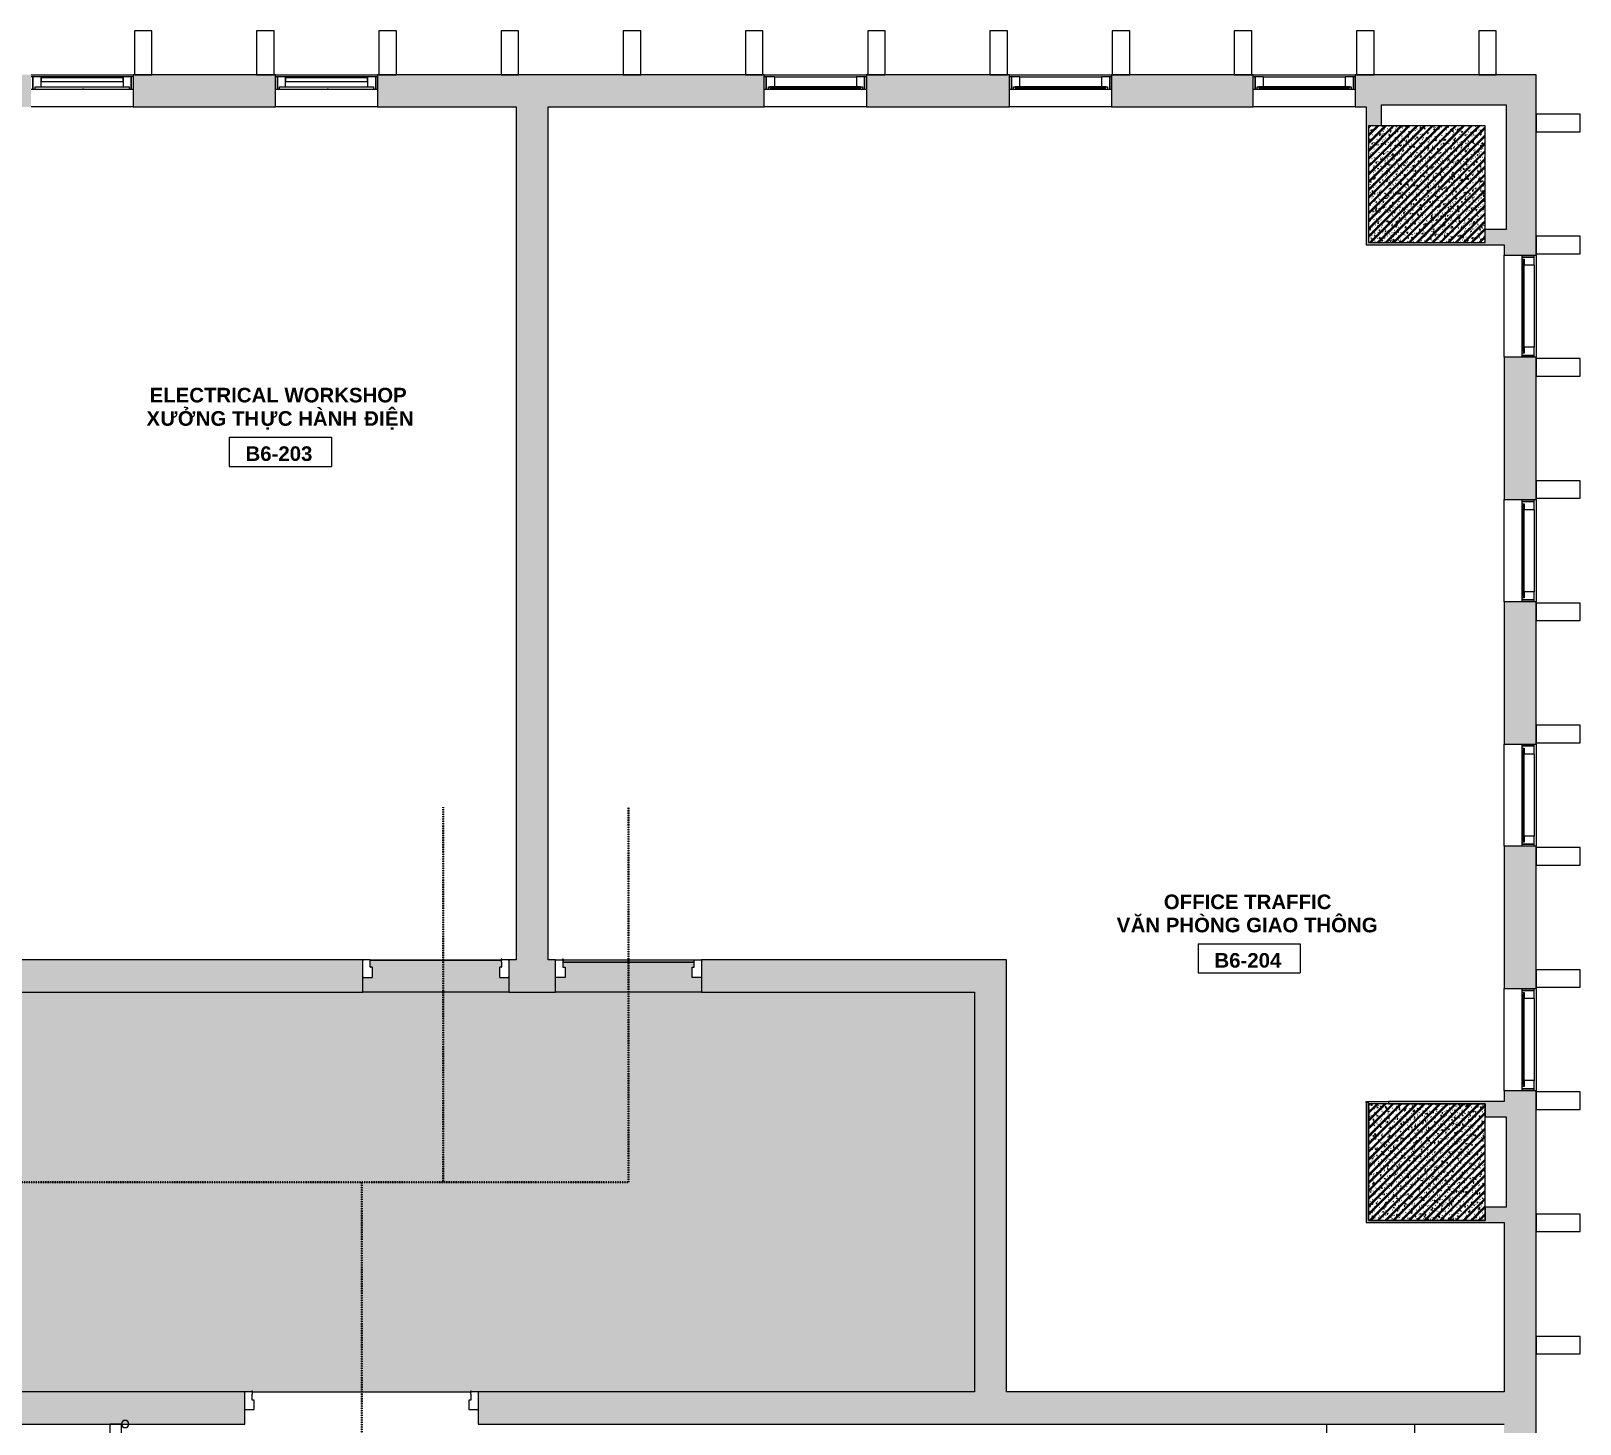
# Model space of a CAD drawing. Header units: millimetres. Extents: x -31340 to 17660, y 19597 to 75297.
# Drawn here: x 7045 to 17660, y 65752 to 75297 of the extents above; entities that cross this region are included whole.
import ezdxf

# ---------------------------------------------------------------- set-up
doc = ezdxf.new("R2010")
doc.units = ezdxf.units.MM
doc.linetypes.add('Dash', pattern=[6.35, 3.175, -3.175])
doc.linetypes.add('dash 1-1', pattern=[2, 1, -1])
for name, color, linetype, lineweight in [('A-AREA-IDEN', 2, 'Continuous', 9), ('A-DETL', 90, 'Continuous', 5), ('A-DOOR', 31, 'Continuous', 5), ('A-DOOR-FRAM', 31, 'Continuous', 5), ('A-FLOR', 192, 'Continuous', 5), ('A-FLOR-PATT', 8, 'Continuous', 5), ('A-GLAZ', 151, 'Continuous', 5), ('A-GLAZ-CURT', 52, 'Continuous', 5), ('A-GLAZ-CWMG', 51, 'Continuous', 5), ('A-GLAZ-HDLN', 1, 'Dash', 5), ('A-WALL', 113, 'Continuous', 5), ('A-WALL-PATT', 111, 'Continuous', 5), ('M-EQPM', 50, 'Continuous', 5), ('S-COLS', 52, 'Continuous', 5)]:
    doc.layers.add(name, color=color, linetype=linetype, lineweight=lineweight)
doc.styles.add('Arial_B', font='arialbd.ttf', dxfattribs={"height": 100})
doc.styles.add('Arial_B_1', font='arialbd.ttf', dxfattribs={"height": 100})

# ---------------------------------------------------------------- blocks, each defined once
blk = doc.blocks.new('M_Concrete-Square-Column - C1 - 800 X 800-8582966-2nd Traffic Floor Plan - Pedestrian')
at = {"layer": 'S-COLS'}
h = blk.add_hatch(dxfattribs=at)
h.set_pattern_fill('FP_3', color=256, style=0, pattern_type=2)
h.set_pattern_definition([(50, (-16610.066, -74247), (63.763904, -5.57885), [6.667, -73.342]), (355, (-16610.066, -74247), (-12.334876, 66.869514), [5.334, -58.674]), (100.451, (-16604.75, -74247.465), (51.43036, 61.29098), [5.667, -62.332]), (46.184, (-16610.066, -74229.22), (94.87722, -14.714836), [10.001, -110.014]), (96.636, (-16602.16, -74230.45), (83.09115, 86.5993), [8.5, -93.497]), (351.184, (-16610.07, -74229.22), (83.09204, 86.59928), [8.001, -88.011]), (21, (-16601.176, -74233.665), (53.064487, -35.792726), [6.668, -73.343]), (326, (-16601.176, -74233.665), (21.63066, 64.46546), [5.334, -58.674]), (71.451, (-16596.754, -74236.65), (74.69646, 28.672367), [5.667, -62.332]), (37.5, (-16610.066, -74247), (1.080413, 29.594271), [1.676, -56.286, 1.676, -57.887, -58.896]), (37.5, (-16610.066, -74247), (1.080413, 29.594271), [-117.526, 1.676, -57.22]), (7.5, (-16610.066, -74247), (23.386368, 35.063507), [1.676, -32.283, 1.676, -54.953, -22.447]), (7.5, (-16610.066, -74247), (23.386368, 35.063507), [-90.589, 1.676, -20.771]), (327.5, (-16629.89, -74247), (47.456567, -2.005468), [1.676, -20.549, 1.676, -67.666, -92.011]), (327.5, (-16629.89, -74247), (47.456567, -2.005468), [-91.567, 1.676, -90.335]), (317.5, (-16638.78, -74247), (51.844948, 8.89904), [1.676, -27.216, 1.676, -44.374, -65.342]), (317.5, (-16638.78, -74247), (51.844948, 8.89904), [-74.943, 1.676, -63.665]), (45, (-16610.066, -74247), (-26.716616, 26.716616), []), (45, (-16610.066, -74236.11), (-26.716616, 26.716616), [])])
h.paths.add_polyline_path([(-400, -400), (400, -400), (400, 400), (-400, 400)])
at = {"layer": 'S-COLS', "lineweight": 15}
for p, q in [((400, 400), (-400, 400)), ((-400, 400), (-400, -400)), ((400, -400), (400, 400)), ((-400, -400), (400, -400))]:
    blk.add_line(p, q, dxfattribs=at)
blk = doc.blocks.new('DP3-D401 - DP3-D401-12130311-2nd Traffic Floor Plan - Pedestrian')
at = {"layer": 'A-DOOR'}
for p, q in [((-751, 110), (-800, 110)), ((-750, 108), (-750, 94)), ((-747, 94), (-747, 113)), ((747, 113), (747, 94)), ((750, 94), (750, 108)), ((800, 110), (751, 110)), ((-750, 94), (-747, 94)), ((-750, 54), (-750, 94)), ((-735, 54), (-750, 54)), ((-735, -10), (-735, 54)), ((750, 54), (735, 54)), ((735, 54), (735, -10)), ((747, 94), (750, 94)), ((750, 94), (750, 54)), ((-800, -10), (-735, -10)), ((735, -10), (800, -10))]:
    blk.add_line(p, q, dxfattribs=at)
for centre, radius, start, end in [((-750, 113), 3, 0, 249.3211), ((-750, 113), 3, 58.6638, 131.9935), ((-750, 113), 3, 58.6638, 131.9935), ((-750, 113), 3, 58.6638, 131.9935), ((-750, 113), 3, 58.6638, 131.9935), ((-750, 113), 3, 58.6638, 131.9935), ((-750, 113), 3, 58.6638, 131.9935), ((-750, 113), 3, 58.6638, 131.9935), ((-752, 108), 2.19, 3.0662, 59.0753), ((750, 113), 3, 290.6789, 180), ((750, 113), 3, 48.0065, 121.3362), ((750, 113), 3, 48.0065, 121.3362), ((750, 113), 3, 48.0065, 121.3362), ((750, 113), 3, 48.0065, 121.3362), ((750, 113), 3, 48.0065, 121.3362), ((750, 113), 3, 48.0065, 121.3362), ((750, 113), 3, 48.0065, 121.3362), ((752, 108), 2.19, 120.9247, 176.9338)]:
    blk.add_arc(centre, radius, start, end, dxfattribs=at)
blk = doc.blocks.new('DP3-DF102 - DP3-DF102-9166820-2nd Traffic Floor Plan - Pedestrian')
at = {"layer": 'A-DOOR'}
for p, q in [((-453, 110), (-497, 110)), ((-450, 63), (-450, 107)), ((447, 113), (447, 94)), ((450, 94), (450, 108)), ((497, 110), (453, 110)), ((-438, 60), (-447, 60)), ((-435, -7), (-435, 57)), ((435, 57), (435, -7)), ((447, 60), (438, 60)), ((447, 94), (450, 94)), ((450, 94), (450, 63)), ((-497, -10), (-438, -10)), ((438, -10), (497, -10))]:
    blk.add_line(p, q, dxfattribs=at)
for centre, radius, start, end in [((-497, 107), 3, 90, 180.0361), ((-497, 107), 3, 141.4492, 180.0361), ((-497, 107), 3, 90, 128.5869), ((-453, 107), 3, 0, 90), ((-453, 107), 3, 45, 90), ((-453, 107), 3, 360, 32.6804), ((450, 113), 3, 290.6789, 180), ((450, 113), 3, 48.0065, 121.3362), ((450, 113), 3, 48.0065, 121.3362), ((450, 113), 3, 48.0065, 121.3362), ((450, 113), 3, 48.0065, 121.3362), ((450, 113), 3, 48.0065, 121.3362), ((450, 113), 3, 48.0065, 121.3362), ((450, 113), 3, 48.0065, 121.3362), ((452, 108), 2.19, 120.9247, 176.9338), ((453, 107), 3, 90, 180), ((453, 107), 3, 90, 180), ((497, 107), 3, 359.9639, 90), ((497, 107), 3, 51.4131, 90), ((497, 107), 3, 359.9639, 38.5508), ((-447, 63), 3, 180, 270), ((-438, 57), 3, 360, 90), ((-438, 57), 3, 360, 90), ((438, 57), 3, 90, 180), ((438, 57), 3, 90, 180), ((447, 63), 3, 270, 360), ((-497, -7), 3, 180, 270), ((-497, -7), 3, 180, 270), ((-438, -7), 3, 270, 360), ((-438, -7), 3, 270, 360), ((438, -7), 3, 180, 270), ((438, -7), 3, 180, 270), ((497, -7), 3, 270, 360), ((497, -7), 3, 270, 0)]:
    blk.add_arc(centre, radius, start, end, dxfattribs=at)
blk = doc.blocks.new('DP3-D301 - DP3-D301-9166699-2nd Traffic Floor Plan - Pedestrian')
at = {"layer": 'A-DOOR'}
for p, q in [((447, -94), (447, -113)), ((450, -94), (447, -94)), ((450, -108), (450, -94))]:
    blk.add_line(p, q, dxfattribs=at)
for centre, radius, start, end in [((450, -113), 3, 180, 69.3211), ((450, -113), 3, 238.6638, 311.9935), ((450, -113), 3, 238.6638, 311.9935), ((450, -113), 3, 238.6638, 311.9935), ((450, -113), 3, 238.6638, 311.9935), ((450, -113), 3, 238.6638, 311.9935), ((450, -113), 3, 238.6638, 311.9935), ((450, -113), 3, 238.6638, 311.9935), ((452, -108), 2.19, 183.0662, 239.0753)]:
    blk.add_arc(centre, radius, start, end, dxfattribs=at)
at = {"layer": 'A-DOOR-FRAM'}
for p, q in [((-500, 10), (-435, 10)), ((-435, 10), (-435, -60)), ((435, 10), (500, 10)), ((435, -60), (435, 10)), ((-450, -60), (-450, -110)), ((-435, -60), (-450, -60)), ((450, -60), (435, -60)), ((450, -94), (450, -60)), ((-450, -110), (-500, -110)), ((500, -110), (451, -110))]:
    blk.add_line(p, q, dxfattribs=at)
blk = doc.blocks.new('VGU_CLUSTER_W1C - W2C - VGU_CLUSTER_W1C-8560554-2nd Traffic Floor Plan - Pedestrian')
at = {"layer": 'A-GLAZ', "lineweight": 9}
for p, q in [((-337, 95), (-350, 95)), ((-350, 12), (-337, 12)), ((-337, 95), (-337, 12)), ((-281, 95), (-337, 95)), ((-337, 12), (-337, 95)), ((-337, 12), (-322, 12)), ((-322, 12), (-322, 28)), ((-322, 28), (-281, 28)), ((-281, 28), (-311, 28)), ((-311, 28), (-311, 21)), ((-311, 21), (-251, 21)), ((-251, 21), (-251, 28)), ((251, 28), (251, 21)), ((251, 21), (311, 21)), ((337, 95), (281, 95)), ((281, 28), (322, 28)), ((311, 28), (281, 28)), ((311, 21), (311, 28)), ((322, 28), (322, 12)), ((322, 12), (337, 12)), ((337, 12), (337, 95)), ((350, 95), (337, 95)), ((337, 95), (337, 12)), ((337, 12), (350, 12))]:
    blk.add_line(p, q, dxfattribs=at)
at = {"layer": 'A-GLAZ'}
for p, q in [((-322, 12), (322, 12)), ((-281, 95), (281, 95)), ((-281, 95), (-281, 28)), ((281, 28), (-281, 28)), ((-251, 21), (251, 21)), ((281, 95), (281, 28))]:
    blk.add_line(p, q, dxfattribs=at)
blk = doc.blocks.new('VGU_CLUSTER_W1A - W2A - W3A - W4 - W5C - W6 - VGU_CLUSTER_W1A-8561551-2nd Traffic Floor Plan - Pedestrian')
at = {"layer": 'A-GLAZ', "lineweight": 9}
for p, q in [((-337, 95), (-350, 95)), ((-350, 12), (-337, 12)), ((-337, 95), (-337, 12)), ((-281, 95), (-337, 95)), ((-337, 12), (-337, 95)), ((-337, 12), (-322, 12)), ((-322, 12), (-322, 28)), ((-322, 28), (-281, 28)), ((-281, 28), (-281, 95)), ((281, 88), (-281, 88)), ((-281, 88), (-281, 63)), ((-281, 63), (281, 63)), ((337, 95), (281, 95)), ((281, 95), (281, 28)), ((281, 63), (281, 88)), ((281, 28), (322, 28)), ((322, 28), (322, 12)), ((322, 12), (337, 12)), ((337, 12), (337, 95)), ((350, 95), (337, 95)), ((337, 95), (337, 12)), ((337, 12), (350, 12))]:
    blk.add_line(p, q, dxfattribs=at)
at = {"layer": 'A-GLAZ'}
for p, q in [((-322, 12), (322, 12)), ((281, 95), (-281, 95)), ((-281, 28), (281, 28))]:
    blk.add_line(p, q, dxfattribs=at)
at = {"layer": 'A-GLAZ-HDLN'}
for p in [(-13, 12), (13, 12)]:
    blk.add_line(p, (0, 12), dxfattribs=at)
blk = doc.blocks.new('tu dien - tu dien-10598207-2nd Traffic Floor Plan - Pedestrian')
at = {"layer": 'M-EQPM', "color": 7}
for p, q in [((-300, -220), (-300, 220)), ((-300, 220), (300, 220)), ((300, 220), (300, -220))]:
    blk.add_line(p, q, dxfattribs=at)
blk = doc.blocks.new('Partition-Foulding Panel - Partition-Foulding Panel-12002997-2nd Traffic Floor Plan - Pedestrian')
at = {"layer": 'A-GLAZ-CURT'}
for p, q in [((0, 40), (-1100, 40)), ((-1100, 40), (-1100, -40)), ((1100, 40), (0, 40)), ((0, 40), (0, -40)), ((0, -40), (0, 40)), ((1100, -40), (1100, 40)), ((-1100, -40), (0, -40)), ((0, -40), (1100, -40))]:
    blk.add_line(p, q, dxfattribs=at)
for start, end in [(0, 180), (180, 360)]:
    blk.add_arc((-1100, 65), 25, start, end, dxfattribs=at)
blk = doc.blocks.new('Room Tag - Room Tag-8377849-2nd Traffic Floor Plan - Pedestrian')
at = {"layer": 'A-AREA-IDEN'}
for p, q in [((-7, -0.80625), (-7, -4.80625)), ((-7, -0.80625), (7, -0.80625)), ((7, -0.80625), (7, -4.80625)), ((-7, -4.80625), (7, -4.80625))]:
    blk.add_line(p, q, dxfattribs=at)

msp = doc.modelspace()

# ---------------------------------------------------------------- hatches: boundary and pattern name
at = {"layer": 'A-FLOR-PATT'}
h = msp.add_hatch(color=11, dxfattribs=at)
h.paths.add_polyline_path([(-5115, 20117), (-3805, 20117), (-3805, 21062), (-3375, 21062), (-3375, 22637), (-3272, 22637), (-3274, 22638), (-3275, 22640), (-3275, 22699), (-3274, 22701), (-3272, 22702), (-3208, 22702), (-3206, 22701), (-3205, 22699), (-3205, 22690), (-3204, 22688), (-3202, 22687), (-3158, 22687), (-3156, 22686), (-3155, 22684), (-3155, 22640), (-3156, 22638), (-3158, 22637), (-3155, 22637), (-3155, 23584), (-3171, 23584), (-3171, 23587), (-3202, 23587), (-3204, 23586), (-3205, 23584), (-3205, 23575), (-3206, 23573), (-3208, 23572), (-3272, 23572), (-3274, 23573), (-3275, 23575), (-3275, 23634), (-3274, 23636), (-3272, 23637), (-3375, 23637), (-3375, 26947), (-3790, 26947), (-3790, 26932), (-3805, 26932), (-3805, 27762), (-3790, 27762), (-3790, 27747), (-3375, 27747), (-3375, 27847), (-3372, 27847), (-3374, 27848), (-3375, 27850), (-3375, 27894), (-3374, 27896), (-3372, 27897), (-3360, 27897), (-3360, 28497), (-3372, 28497), (-3374, 28498), (-3375, 28500), (-3375, 28544), (-3374, 28546), (-3372, 28547), (-3375, 28547), (-3375, 31072), (2875, 31072), (2875, 24752), (3975, 24752), (3975, 24742), (5975, 24742), (5975, 24752), (6145, 24752), (6145, 31132), (6408, 31132), (6406, 31133), (6405, 31135), (6405, 31194), (6406, 31196), (6408, 31197), (6472, 31197), (6474, 31196), (6475, 31194), (6475, 31185), (6476, 31183), (6479, 31182), (6509, 31182), (6509, 31185), (6525, 31185), (6525, 32979), (6509, 32979), (6509, 32982), (6478, 32982), (6476, 32981), (6475, 32979), (6475, 32970), (6474, 32968), (6472, 32967), (6408, 32967), (6406, 32968), (6405, 32970), (6405, 33029), (6406, 33031), (6408, 33032), (6145, 33032), (6145, 34042), (-2975, 34042), (-2975, 33532), (-3805, 33532), (-3805, 54562), (-2975, 54562), (-2975, 54052), (-1290, 54052), (-1290, 54789), (-1292, 54787), (-1294, 54787), (-1295, 54788), (-1295, 54792), (-1293, 54793), (-1290, 54793), (-1290, 60432), (-1625, 60432), (-1625, 60532), (-1690, 60532), (-1690, 60602), (-1675, 60602), (-1675, 60636), (-1678, 60636), (-1677, 60657), (-1676, 60658), (-1672, 60657), (-1672, 60655), (-1673, 60653), (-1673, 60652), (-1290, 60652), (-1291, 66510), (-1292, 66509), (-1295, 66509), (-1295, 66510), (-1295, 66514), (-1293, 66515), (-1274, 66515), (-1274, 66512), (-1105, 66512), (-1105, 65972), (4458, 65973), (4457, 65974), (4458, 65977), (4458, 65977), (4462, 65977), (4463, 65975), (4463, 65972), (5957, 65972), (5958, 65977), (5959, 65978), (5963, 65977), (5963, 65974), (5962, 65973), (5962, 65972), (8558, 65973), (8557, 65974), (8558, 65977), (8558, 65977), (8562, 65977), (8563, 65975), (8563, 65972), (10057, 65972), (10058, 65977), (10059, 65978), (10063, 65977), (10063, 65974), (10062, 65973), (10062, 65972), (13510, 65972), (13510, 68712), (11640, 68712), (11640, 68812), (11575, 68812), (11575, 68882), (11590, 68882), (11590, 68917), (10693, 68917), (10693, 68916), (10690, 68916), (10690, 68882), (10705, 68882), (10705, 68812), (10640, 68812), (10640, 68712), (10320, 68712), (10320, 68815), (10319, 68813), (10317, 68812), (10258, 68812), (10256, 68813), (10255, 68815), (10255, 68879), (10256, 68881), (10258, 68882), (10267, 68882), (10269, 68883), (10270, 68885), (10270, 68916), (10267, 68916), (10267, 68927), (9370, 68927), (9370, 68885), (9371, 68883), (9373, 68882), (9382, 68882), (9384, 68881), (9385, 68879), (9385, 68815), (9384, 68813), (9382, 68812), (9323, 68812), (9321, 68813), (9320, 68815), (9320, 68712), (5545, 68712), (5545, 68815), (5544, 68813), (5542, 68812), (5483, 68812), (5481, 68813), (5480, 68815), (5480, 68879), (5481, 68881), (5483, 68882), (5492, 68882), (5494, 68883), (5495, 68885), (5495, 68927), (4698, 68927), (4698, 68916), (4695, 68916), (4695, 68885), (4696, 68883), (4698, 68882), (4707, 68882), (4709, 68881), (4710, 68879), (4710, 68815), (4709, 68813), (4707, 68812), (4648, 68812), (4646, 68813), (4645, 68815), (4645, 68712), (-1105, 68712), (-1105, 68312), (-1274, 68312), (-1274, 68309), (-1295, 68310), (-1296, 68310), (-1295, 68315), (-1292, 68315), (-1291, 68314), (-1290, 68314), (-1290, 68712), (-3375, 68712), (-3375, 71542), (-2875, 71542), (-2875, 71492), (-2860, 71492), (-2860, 71422), (-2925, 71422), (-2925, 71412), (-1925, 71412), (-1925, 71422), (-1990, 71422), (-1990, 71492), (-1975, 71492), (-1975, 71526), (-1978, 71526), (-1977, 71547), (-1976, 71548), (-1972, 71547), (-1972, 71544), (-1973, 71543), (-1973, 71542), (-1435, 71542), (-1435, 73062), (-1980, 73062), (-1980, 73132), (-1965, 73132), (-1965, 73182), (-1915, 73182), (-1915, 73192), (-2915, 73192), (-2915, 73182), (-2866, 73182), (-2868, 73184), (-2868, 73186), (-2867, 73187), (-2863, 73187), (-2862, 73185), (-2862, 73166), (-2865, 73166), (-2865, 73132), (-2850, 73132), (-2850, 73062), (-3375, 73062), (-3375, 73832), (-3805, 73832), (-3805, 74777), (-5175, 74777), (-5175, 73062), (-5470, 73062), (-5470, 73132), (-5455, 73132), (-5455, 73166), (-5458, 73166), (-5457, 73187), (-5456, 73188), (-5452, 73187), (-5452, 73184), (-5453, 73183), (-5453, 73182), (-5405, 73182), (-5405, 73192), (-6405, 73192), (-6405, 73182), (-6355, 73182), (-6355, 73132), (-6340, 73132), (-6340, 73062), (-6405, 73062), (-6405, 71542), (-5175, 71542), (-5175, 68702), (-5890, 68702), (-5890, 68712), (-7090, 68712), (-7090, 68702), (-8290, 68702), (-8290, 68712), (-9490, 68712), (-9490, 68702), (-10205, 68702), (-10205, 68712), (-11390, 68712), (-11390, 69677), (-11539, 69677), (-11537, 69675), (-11537, 69673), (-11538, 69672), (-11542, 69672), (-11543, 69674), (-11543, 69677), (-12830, 69677), (-12830, 68712), (-20045, 68712), (-20045, 69677), (-20224, 69677), (-20222, 69675), (-20222, 69673), (-20223, 69672), (-20227, 69672), (-20228, 69674), (-20228, 69677), (-21722, 69677), (-21722, 69672), (-21723, 69671), (-21727, 69672), (-21728, 69674), (-21727, 69676), (-21727, 69677), (-21905, 69677), (-21905, 68712), (-23495, 68712), (-23495, 70787), (-24439, 70787), (-24437, 70785), (-24437, 70783), (-24438, 70782), (-24442, 70782), (-24443, 70784), (-24443, 70803), (-24440, 70803), (-24440, 70837), (-24455, 70837), (-24455, 70907), (-24390, 70907), (-24390, 71002), (-25390, 71002), (-25390, 70907), (-25325, 70907), (-25325, 70837), (-25340, 70837), (-25340, 70787), (-26240, 70787), (-26240, 68707), (-26340, 68707), (-26340, 68642), (-26410, 68642), (-26410, 68657), (-26455, 68657), (-26455, 67760), (-26444, 67760), (-26444, 67757), (-26410, 67757), (-26410, 67772), (-26340, 67772), (-26340, 67707), (-26240, 67707), (-26240, 65357), (-26340, 65357), (-26340, 65292), (-26406, 65292), (-26406, 65307), (-26455, 65307), (-26455, 64410), (-26444, 64410), (-26444, 64407), (-26406, 64407), (-26406, 64422), (-26340, 64422), (-26340, 64357), (-26240, 64357), (-26240, 64037), (-26340, 64037), (-26340, 63972), (-26410, 63972), (-26410, 63987), (-26444, 63987), (-26444, 63984), (-26455, 63984), (-26455, 63087), (-26410, 63087), (-26410, 63102), (-26340, 63102), (-26340, 63037), (-26240, 63037), (-26240, 60552), (-26056, 60552), (-26058, 60554), (-26058, 60556), (-26057, 60557), (-26053, 60557), (-26052, 60555), (-26052, 60536), (-26055, 60536), (-26055, 60502), (-26040, 60502), (-26040, 60432), (-26240, 60432), (-26240, 58657), (-26340, 58657), (-26340, 58592), (-26410, 58592), (-26410, 58607), (-26455, 58607), (-26455, 57710), (-26444, 57710), (-26444, 57707), (-26410, 57707), (-26410, 57722), (-26340, 57722), (-26340, 57657), (-26240, 57657), (-26240, 55307), (-26340, 55307), (-26340, 55242), (-26410, 55242), (-26410, 55257), (-26455, 55257), (-26455, 54360), (-26444, 54360), (-26444, 54357), (-26410, 54357), (-26410, 54372), (-26340, 54372), (-26340, 54307), (-26240, 54307), (-26240, 53987), (-26340, 53987), (-26340, 53922), (-26410, 53922), (-26410, 53937), (-26444, 53937), (-26444, 53934), (-26455, 53934), (-26455, 53037), (-26410, 53037), (-26410, 53052), (-26340, 53052), (-26340, 52987), (-26240, 52987), (-26240, 48607), (-26340, 48607), (-26340, 48542), (-26410, 48542), (-26410, 48557), (-26455, 48557), (-26455, 47660), (-26444, 47660), (-26444, 47657), (-26410, 47657), (-26410, 47672), (-26340, 47672), (-26340, 47607), (-26240, 47607), (-26240, 47287), (-26340, 47287), (-26340, 47222), (-26410, 47222), (-26410, 47237), (-26444, 47237), (-26444, 47234), (-26455, 47234), (-26455, 46337), (-26410, 46337), (-26410, 46352), (-26340, 46352), (-26340, 46287), (-26240, 46287), (-26240, 41907), (-26340, 41907), (-26340, 41842), (-26410, 41842), (-26410, 41857), (-26455, 41857), (-26455, 40960), (-26444, 40960), (-26444, 40957), (-26410, 40957), (-26410, 40972), (-26340, 40972), (-26340, 40907), (-26240, 40907), (-26240, 40587), (-26340, 40587), (-26340, 40522), (-26410, 40522), (-26410, 40537), (-26444, 40537), (-26444, 40534), (-26455, 40534), (-26455, 39637), (-26410, 39637), (-26410, 39652), (-26340, 39652), (-26340, 39587), (-26240, 39587), (-26240, 35207), (-26340, 35207), (-26340, 35142), (-26410, 35142), (-26410, 35157), (-26455, 35157), (-26455, 34260), (-26444, 34260), (-26444, 34257), (-26410, 34257), (-26410, 34272), (-26340, 34272), (-26340, 34207), (-26240, 34207), (-26240, 33887), (-26340, 33887), (-26340, 33822), (-26410, 33822), (-26410, 33837), (-26444, 33837), (-26444, 33834), (-26455, 33834), (-26455, 32937), (-26410, 32937), (-26410, 32952), (-26340, 32952), (-26340, 32887), (-26240, 32887), (-26240, 28507), (-26340, 28507), (-26340, 28442), (-26410, 28442), (-26410, 28457), (-26455, 28457), (-26455, 27560), (-26444, 27560), (-26444, 27557), (-26410, 27557), (-26410, 27572), (-26340, 27572), (-26340, 27507), (-26240, 27507), (-26240, 27187), (-26340, 27187), (-26340, 27122), (-26410, 27122), (-26410, 27137), (-26444, 27137), (-26444, 27134), (-26455, 27134), (-26455, 26237), (-26410, 26237), (-26410, 26252), (-26340, 26252), (-26340, 26187), (-26240, 26187), (-26240, 24107), (-25355, 24107), (-25355, 24007), (-25290, 24007), (-25290, 23937), (-25305, 23937), (-25305, 23891), (-24408, 23891), (-24408, 23903), (-24405, 23903), (-24405, 23937), (-24420, 23937), (-24420, 24007), (-24355, 24007), (-24355, 24107), (-24105, 24107), (-24105, 31072), (-23275, 31072), (-23275, 30077), (-23126, 30077), (-23128, 30079), (-23128, 30081), (-23127, 30082), (-23123, 30082), (-23122, 30080), (-23122, 30077), (-21628, 30078), (-21627, 30082), (-21626, 30083), (-21622, 30082), (-21622, 30079), (-21623, 30078), (-21623, 30077), (-21475, 30077), (-21475, 31072), (-12095, 31072), (-12095, 30077), (-11947, 30078), (-11948, 30079), (-11947, 30082), (-11947, 30082), (-11943, 30082), (-11942, 30080), (-11942, 30077), (-10448, 30077), (-10447, 30082), (-10446, 30083), (-10442, 30082), (-10442, 30079), (-10443, 30078), (-10443, 30077), (-10295, 30077), (-10295, 31072), (-6625, 31072), (-6625, 31352), (-6525, 31352), (-6525, 31417), (-6455, 31417), (-6455, 31402), (-6421, 31402), (-6421, 31405), (-6400, 31404), (-6399, 31404), (-6400, 31399), (-6402, 31399), (-6404, 31400), (-6405, 31400), (-6405, 31072), (-5175, 31072), (-5175, 26557), (-6920, 26557), (-6920, 24957), (-5175, 24957), (-5175, 20117)])
h.paths.add_polyline_path([(-3158, 23587), (-3155, 23587), (-3155, 23588), (-3155, 23637), (-3158, 23637), (-3156, 23636), (-3155, 23634), (-3155, 23589), (-3156, 23588), (-3158, 23587)])
h.paths.add_polyline_path([(-3555, 30424), (-3555, 30445), (-3515, 30471), (-3504, 30478), (-3494, 30488), (-3491, 30497), (-3490, 30507), (-3490, 30530), (-3555, 30530), (-3555, 30548), (-3407, 30548), (-3407, 30484), (-3411, 30455), (-3416, 30446), (-3425, 30439), (-3436, 30434), (-3448, 30433), (-3462, 30435), (-3474, 30443), (-3483, 30455), (-3488, 30474), (-3496, 30463), (-3515, 30448), (-3520, 30445)])
h.paths.add_polyline_path([(-3448, 30451), (-3438, 30454), (-3432, 30459), (-3427, 30469), (-3425, 30484), (-3425, 30530), (-3471, 30530), (-3471, 30488), (-3469, 30467), (-3461, 30455), (-3454, 30453)])
h.paths.add_polyline_path([(-3407, 30580), (-3555, 30580), (-3555, 30599), (-3485, 30599), (-3485, 30677), (-3555, 30677), (-3555, 30696), (-3407, 30696), (-3407, 30677), (-3467, 30677), (-3467, 30599), (-3407, 30599)])
h.paths.add_polyline_path([(6522, 31132), (6525, 31132), (6525, 31134), (6525, 31133)])
h.paths.add_polyline_path([(6525, 31179), (6525, 31182), (6524, 31182), (6522, 31182), (6524, 31181), (6525, 31179)])
h.paths.add_polyline_path([(6524, 32982), (6525, 32983), (6525, 32984), (6524, 32983), (6522, 32982)])
h.paths.add_polyline_path([(6525, 33029), (6525, 33032), (6522, 33032), (6524, 33031)])
h.paths.add_polyline_path([(-6455, 33187), (-6525, 33187), (-6525, 33252), (-6625, 33252), (-6625, 33532), (-10605, 33532), (-10605, 35747), (-23275, 35747), (-23275, 33532), (-24105, 33532), (-24105, 34362), (-23495, 34362), (-23495, 35747), (-24105, 35747), (-24105, 35967), (-21905, 35967), (-21905, 61417), (-23275, 61417), (-23275, 60432), (-24270, 60432), (-24270, 60502), (-24255, 60502), (-24255, 60536), (-24258, 60536), (-24257, 60557), (-24256, 60558), (-24252, 60557), (-24252, 60555), (-24253, 60553), (-24253, 60552), (-24105, 60552), (-24105, 61637), (-21905, 61637), (-21905, 66412), (-5175, 66412), (-5175, 60652), (-3805, 60652), (-3805, 61262), (-2975, 61262), (-2975, 60652), (-2575, 60652), (-2575, 60602), (-2560, 60602), (-2560, 60532), (-2625, 60532), (-2625, 60432), (-5175, 60432), (-5175, 33532), (-6405, 33532), (-6405, 33203), (-6403, 33205), (-6401, 33205), (-6400, 33204), (-6400, 33200), (-6402, 33199), (-6421, 33199), (-6421, 33202), (-6455, 33202), (-6455, 33199)])
h.paths.add_polyline_path([(-16490, 33532), (-17305, 33532), (-17305, 34362), (-16475, 34362), (-16475, 33532)])
h.paths.add_polyline_path([(-23290, 40332), (-24105, 40332), (-24105, 41162), (-23275, 41162), (-23275, 40332)])
h.paths.add_polyline_path([(-3985, 46554), (-3985, 46575), (-3945, 46601), (-3934, 46608), (-3924, 46618), (-3921, 46627), (-3920, 46637), (-3920, 46660), (-3985, 46660), (-3985, 46678), (-3837, 46678), (-3837, 46614), (-3841, 46585), (-3846, 46576), (-3855, 46569), (-3866, 46564), (-3878, 46563), (-3892, 46565), (-3904, 46573), (-3913, 46585), (-3918, 46604), (-3926, 46593), (-3945, 46578), (-3950, 46575)])
h.paths.add_polyline_path([(-3878, 46581), (-3869, 46583), (-3862, 46589), (-3857, 46599), (-3855, 46618), (-3855, 46660), (-3902, 46660), (-3901, 46614), (-3899, 46597), (-3891, 46585), (-3884, 46583)])
h.paths.add_polyline_path([(-3837, 46710), (-3985, 46710), (-3985, 46729), (-3915, 46729), (-3915, 46807), (-3985, 46807), (-3985, 46826), (-3837, 46826), (-3837, 46807), (-3897, 46807), (-3897, 46729), (-3837, 46729)])
h.paths.add_polyline_path([(-23290, 47032), (-24105, 47032), (-24105, 47862), (-23275, 47862), (-23275, 47032)])
h.paths.add_polyline_path([(-24105, 53732), (-24105, 54562), (-23275, 54562), (-23275, 53732), (-24090, 53732)])
h.paths.add_polyline_path([(-3790, 65882), (-3805, 65882), (-3805, 66412), (-2975, 66412), (-2975, 65882), (-3349, 65882)])
h.paths.add_polyline_path([(-24083, 65882), (-24105, 65882), (-24105, 66412), (-23275, 66412), (-23275, 65882), (-23495, 65882)])
h.paths.add_polyline_path([(6160, 67532), (6145, 67532), (6145, 68347), (6975, 68347), (6975, 67532), (6960, 67532)])
h.paths.add_polyline_path([(-2833, 68532), (-2851, 68532), (-2851, 68680), (-2787, 68680), (-2758, 68676), (-2748, 68670), (-2742, 68662), (-2737, 68651), (-2736, 68639), (-2738, 68625), (-2746, 68613), (-2758, 68604), (-2777, 68599), (-2766, 68591), (-2751, 68572), (-2727, 68532), (-2748, 68532), (-2771, 68568), (-2781, 68583), (-2791, 68593), (-2800, 68596), (-2810, 68597), (-2833, 68597), (-2833, 68596)])
h.paths.add_polyline_path([(-2883, 68532), (-2902, 68532), (-2902, 68602), (-2980, 68602), (-2980, 68532), (-2999, 68532), (-2999, 68680), (-2980, 68680), (-2980, 68620), (-2902, 68620), (-2902, 68680), (-2883, 68680), (-2883, 68597)])
h.paths.add_polyline_path([(-2833, 68615), (-2787, 68616), (-2770, 68618), (-2758, 68626), (-2754, 68639), (-2756, 68648), (-2762, 68655), (-2772, 68660), (-2791, 68662), (-2833, 68662)])
h.paths.add_polyline_path([(4745, 68932), (6145, 68932), (6145, 71422), (5545, 71422), (5545, 71525), (5544, 71523), (5542, 71522), (5483, 71522), (5481, 71523), (5480, 71525), (5480, 71589), (5481, 71591), (5483, 71592), (5492, 71592), (5494, 71593), (5495, 71595), (5495, 71639), (5496, 71641), (5498, 71642), (5542, 71642), (5544, 71641), (5545, 71639), (5545, 71642), (6145, 71642), (6145, 74777), (4545, 74777), (4545, 71642), (4645, 71642), (4645, 71639), (4646, 71641), (4648, 71642), (4692, 71642), (4694, 71640), (4695, 71640), (4694, 71642), (4692, 71644), (4692, 71646), (4693, 71647), (4697, 71647), (4698, 71645), (4698, 71626), (4695, 71626), (4695, 71595), (4696, 71593), (4698, 71592), (4707, 71592), (4709, 71591), (4710, 71589), (4710, 71525), (4709, 71523), (4707, 71522), (4648, 71522), (4646, 71523), (4645, 71525), (4645, 71422), (4545, 71422), (4545, 68932), (4694, 68932), (4692, 68934), (4692, 68936), (4693, 68937), (4697, 68937), (4698, 68935), (4698, 68932)])
h.paths.add_polyline_path([(6085, 69102), (5585, 69102), (5585, 71102), (6085, 71102), (6085, 70217)])
h.paths.add_polyline_path([(5901, 71817), (5585, 71817), (5585, 73817), (6085, 73817), (6085, 71817)])
at = {"layer": 'A-WALL-PATT'}
h = msp.add_hatch(color=256, dxfattribs=at)
h.paths.add_polyline_path([(10590, 74777), (12070, 74777), (12070, 74997), (9420, 74997), (9420, 74777), (10370, 74777)])
h.paths.add_polyline_path([(7745, 74777), (8720, 74777), (8720, 74997), (7745, 74997), (7745, 74908)])
h.paths.add_polyline_path([(16120, 74777), (16195, 74777), (16195, 74997), (16120, 74997), (16120, 74908)])
h.paths.add_polyline_path([(7045, 74777), (7045, 74997), (6975, 74997), (6975, 74777)])
h.paths.add_polyline_path([(15420, 74777), (15420, 74997), (14450, 74997), (14450, 74777), (15151, 74777)])
h.paths.add_polyline_path([(12770, 74777), (13750, 74777), (13750, 74997), (12770, 74997), (12770, 74908)])
for points in [[(16210, 74647), (16300, 74647), (16300, 74997), (16195, 74997), (16195, 74647)], [(16300, 74792), (17155, 74792), (17155, 74997), (16300, 74997), (16300, 74908)], [(17360, 73937), (17360, 74997), (17155, 74997), (17155, 73937)], [(10526, 68932), (10590, 68932), (10590, 74777), (10370, 74777), (10370, 68932)], [(16210, 73832), (16210, 74647), (16195, 74647), (16195, 73832)], [(17140, 73832), (17360, 73832), (17360, 73937), (17010, 73937), (17010, 73832)], [(16210, 73832), (17010, 73832), (17010, 73847), (16210, 73847)], [(13510, 65972), (13730, 65972), (13730, 68712), (13510, 68712), (13510, 67871)], [(16210, 67132), (16210, 67955), (16195, 67955), (16195, 67132)], [(17010, 67962), (16348, 67962), (16348, 67947), (17010, 67947)], [(17155, 67857), (17360, 67857), (17360, 67962), (17010, 67962), (17010, 67857), (17140, 67857)], [(17360, 67132), (17360, 67857), (17155, 67857), (17155, 67132)], [(17140, 67132), (17155, 67132), (17155, 67237), (17010, 67237), (17010, 67132)], [(17010, 67132), (17010, 67147), (16210, 67147), (16210, 67132)]]:
    msp.add_hatch(color=256, dxfattribs=at).paths.add_polyline_path(points)
h = msp.add_hatch(color=256, dxfattribs=at)
h.paths.add_polyline_path([(17140, 67962), (17360, 67962), (17360, 68036), (17140, 68036)])
h.paths.add_polyline_path([(17140, 68736), (17360, 68736), (17360, 69711), (17140, 69711), (17140, 69044)])
h.paths.add_polyline_path([(17360, 70411), (17360, 71386), (17140, 71386), (17140, 70411)])
h.paths.add_polyline_path([(17140, 72086), (17360, 72086), (17360, 73061), (17140, 73061), (17140, 72562)])
h.paths.add_polyline_path([(17140, 73761), (17360, 73761), (17360, 73832), (17140, 73832)])
h = msp.add_hatch(color=256, dxfattribs=at)
h.paths.add_polyline_path([(13730, 68712), (13730, 68932), (11640, 68932), (11640, 68712), (13510, 68712)])
h.paths.add_polyline_path([(10640, 68712), (10640, 68932), (10320, 68932), (10320, 68712), (10590, 68712)])
h.paths.add_polyline_path([(9320, 68712), (9320, 68932), (6365, 68932), (6365, 68712), (8213, 68712)])
h = msp.add_hatch(color=256, dxfattribs=at)
h.paths.add_polyline_path([(17360, 61262), (17360, 61336), (17140, 61336), (17140, 61262)])
h.paths.add_polyline_path([(17140, 62036), (17360, 62036), (17360, 63011), (17140, 63011)])
h.paths.add_polyline_path([(17360, 63711), (17360, 64686), (17140, 64686), (17140, 63711)])
h.paths.add_polyline_path([(17360, 65386), (17360, 67132), (17140, 67132), (17140, 65386)])
h = msp.add_hatch(color=256, dxfattribs=at)
h.paths.add_polyline_path([(17140, 65752), (17140, 65972), (10110, 65972), (10110, 65752), (13730, 65752)])
h.paths.add_polyline_path([(4167, 65752), (4410, 65752), (4410, 65972), (-1290, 65972), (-1290, 65752), (3588, 65752)])
h.paths.add_polyline_path([(7057, 65752), (8510, 65752), (8510, 65972), (6010, 65972), (6010, 65752), (6479, 65752)])
at = {"layer": 'S-COLS'}
h = msp.add_hatch(dxfattribs=at)
h.set_pattern_fill('FP_1', color=256, style=0, pattern_type=2)
h.set_pattern_definition([(50, (0, 0), (63.763904, -5.57885), [6.668, -73.343]), (355, (0, 0), (-12.334876, 66.869514), [5.334, -58.674]), (100.451, (5.314, -0.465), (51.43036, 61.29098), [5.667, -62.332]), (46.184, (0, 17.78), (94.87722, -14.71484), [10.001, -110.014]), (96.636, (7.91, 16.55), (83.09115, 86.5993), [8.5, -93.497]), (351.184, (0, 17.78), (83.09204, 86.59928), [8.001, -88.011]), (21, (8.89, 13.335), (53.064487, -35.792726), [6.667, -73.342]), (326, (8.89, 13.335), (21.63066, 64.46546), [5.334, -58.674]), (71.451, (13.31, 10.35), (74.69646, 28.672367), [5.667, -62.332]), (37.5, (0, 0), (1.080413, 29.594271), [1.676, -56.286, 1.676, -57.887, -58.896]), (37.5, (0, 0), (1.080413, 29.594271), [-117.526, 1.676, -57.22]), (7.5, (0, 0), (23.386368, 35.063507), [1.676, -32.283, 1.676, -54.953, -22.447]), (7.5, (0, 0), (23.386368, 35.063507), [-90.589, 1.676, -20.771]), (327.5, (-19.825, 0), (47.456567, -2.005468), [1.676, -20.549, 1.676, -67.666, -92.011]), (327.5, (-19.825, 0), (47.456567, -2.005468), [-91.567, 1.676, -90.335]), (317.5, (-28.715, 0), (51.844948, 8.89904), [1.676, -27.216, 1.676, -44.374, -65.342]), (317.5, (-28.715, 0), (51.844948, 8.89904), [-74.943, 1.676, -63.665]), (45, (0, 0), (-26.715908, 26.715908), []), (45, (0, 10.89), (-26.715908, 26.715908), [])])
h.paths.add_polyline_path([(16210, 67147), (17010, 67147), (17010, 67947), (16210, 67947), (16210, 67871)])

# ---------------------------------------------------------------- linework, layer by layer
at = {"layer": 'A-DETL', "linetype": 'dash 1-1', "lineweight": 40}
for p, q in [((9870, 67409), (9870, 69979)), ((11140, 69979), (11140, 67409)), ((11140, 67409), (-4490, 67409)), ((9313, 64409), (9313, 67409))]:
    msp.add_line(p, q, dxfattribs=at)
at = {"layer": 'A-FLOR'}
for p, q in [((10267, 68927), (9370, 68927)), ((11590, 68917), (10693, 68917)), ((10693, 68917), (11590, 68917)), ((16195, 67955), (16195, 67962)), ((16195, 67962), (16348, 67962)), ((8563, 65972), (10057, 65972))]:
    msp.add_line(p, q, dxfattribs=at)
at = {"layer": 'A-GLAZ-CWMG'}
for p, q in [((7874, 75297), (7754, 75297)), ((7754, 75297), (7754, 74997)), ((7874, 74997), (7874, 75297)), ((8711, 75297), (8591, 75297)), ((8591, 75297), (8591, 74997)), ((8711, 74997), (8711, 75297)), ((9549, 75297), (9429, 75297)), ((9429, 75297), (9429, 74997)), ((9549, 74997), (9549, 75297)), ((10386, 75297), (10266, 75297)), ((10266, 75297), (10266, 74997)), ((10386, 74997), (10386, 75297)), ((11224, 75297), (11104, 75297)), ((11104, 75297), (11104, 74997)), ((11224, 74997), (11224, 75297)), ((12061, 75297), (11941, 75297)), ((11941, 75297), (11941, 74997)), ((12061, 74997), (12061, 75297)), ((12899, 75297), (12779, 75297)), ((12779, 75297), (12779, 74997)), ((12899, 74997), (12899, 75297)), ((13736, 75297), (13616, 75297)), ((13616, 75297), (13616, 74997)), ((13736, 74997), (13736, 75297)), ((14574, 75297), (14454, 75297)), ((14454, 75297), (14454, 74997)), ((14574, 74997), (14574, 75297)), ((15411, 75297), (15291, 75297)), ((15291, 75297), (15291, 74997)), ((15411, 74997), (15411, 75297)), ((16249, 75297), (16129, 75297)), ((16129, 75297), (16129, 74997)), ((16249, 74997), (16249, 75297)), ((17086, 75297), (16966, 75297)), ((16966, 75297), (16966, 74997)), ((17086, 74997), (17086, 75297)), ((7754, 74997), (7874, 74997)), ((8591, 74997), (8711, 74997)), ((9429, 74997), (9549, 74997)), ((10266, 74997), (10386, 74997)), ((11104, 74997), (11224, 74997)), ((11941, 74997), (12061, 74997)), ((12779, 74997), (12899, 74997)), ((13616, 74997), (13736, 74997)), ((14454, 74997), (14574, 74997)), ((15291, 74997), (15411, 74997)), ((16129, 74997), (16249, 74997)), ((16966, 74997), (17086, 74997)), ((17360, 74727), (17360, 74607)), ((17660, 74727), (17360, 74727)), ((17660, 74607), (17660, 74727)), ((17360, 74607), (17660, 74607)), ((17360, 73890), (17360, 73770)), ((17660, 73890), (17360, 73890)), ((17660, 73770), (17660, 73890)), ((17360, 73770), (17660, 73770)), ((17360, 73052), (17360, 72932)), ((17660, 73052), (17360, 73052)), ((17660, 72932), (17660, 73052)), ((17360, 72932), (17660, 72932)), ((17360, 72215), (17360, 72095)), ((17660, 72215), (17360, 72215)), ((17660, 72095), (17660, 72215)), ((17360, 72095), (17660, 72095)), ((17360, 71377), (17360, 71257)), ((17660, 71377), (17360, 71377)), ((17660, 71257), (17660, 71377)), ((17360, 71257), (17660, 71257)), ((17360, 70540), (17360, 70420)), ((17660, 70540), (17360, 70540)), ((17660, 70420), (17660, 70540)), ((17360, 70420), (17660, 70420)), ((17360, 69702), (17360, 69582)), ((17660, 69702), (17360, 69702)), ((17660, 69582), (17660, 69702)), ((17360, 69582), (17660, 69582)), ((17360, 68865), (17360, 68745)), ((17660, 68865), (17360, 68865)), ((17660, 68745), (17660, 68865)), ((17360, 68745), (17660, 68745)), ((17360, 68027), (17360, 67907)), ((17660, 68027), (17360, 68027)), ((17660, 67907), (17660, 68027)), ((17360, 67907), (17660, 67907)), ((17360, 67190), (17360, 67070)), ((17660, 67190), (17360, 67190)), ((17660, 67070), (17660, 67190)), ((17360, 67070), (17660, 67070)), ((17360, 66352), (17360, 66232)), ((17660, 66352), (17360, 66352)), ((17660, 66232), (17660, 66352)), ((17360, 66232), (17660, 66232))]:
    msp.add_line(p, q, dxfattribs=at)
at = {"layer": 'A-WALL'}
for p, q in [((7045, 74997), (7745, 74997)), ((8720, 74997), (9420, 74997)), ((12070, 74997), (12770, 74997)), ((13750, 74997), (14450, 74997)), ((15420, 74997), (16120, 74997)), ((7745, 74777), (7045, 74777)), ((9420, 74777), (8720, 74777)), ((12770, 74777), (12070, 74777)), ((14450, 74777), (13750, 74777)), ((16120, 74777), (15420, 74777)), ((17140, 73061), (17140, 73761)), ((17360, 73761), (17360, 73061)), ((17140, 71386), (17140, 72086)), ((17360, 72086), (17360, 71386)), ((17140, 69711), (17140, 70411)), ((17360, 70411), (17360, 69711)), ((9320, 68932), (9323, 68932)), ((9367, 68932), (10267, 68932)), ((10271, 68932), (10273, 68932)), ((10317, 68932), (10320, 68932)), ((10693, 68932), (11590, 68932)), ((10320, 68712), (9320, 68712)), ((11640, 68712), (10640, 68712)), ((17140, 68036), (17140, 68736)), ((17360, 68736), (17360, 68036))]:
    msp.add_line(p, q, dxfattribs=at)
at = {"layer": 'A-WALL', "lineweight": 15}
for p, q in [((8720, 74997), (7745, 74997)), ((7745, 74997), (7745, 74777)), ((8720, 74777), (8720, 74997)), ((12070, 74997), (9420, 74997)), ((9420, 74997), (9420, 74777)), ((12070, 74777), (12070, 74997)), ((13750, 74997), (12770, 74997)), ((12770, 74997), (12770, 74777)), ((13750, 74777), (13750, 74997)), ((15420, 74997), (14450, 74997)), ((14450, 74997), (14450, 74777)), ((15420, 74777), (15420, 74997)), ((17360, 74997), (16120, 74997)), ((16120, 74997), (16120, 74777)), ((17360, 73761), (17360, 74997)), ((7745, 74777), (8720, 74777)), ((9420, 74777), (10370, 74777)), ((10370, 74777), (10370, 68932)), ((10590, 68932), (10590, 74777)), ((10590, 74777), (12070, 74777)), ((12770, 74777), (13750, 74777)), ((14450, 74777), (15420, 74777)), ((16120, 74777), (16195, 74777)), ((16195, 74777), (16195, 73832)), ((16300, 74647), (16300, 74792)), ((16300, 74792), (17155, 74792)), ((17155, 74792), (17155, 73937)), ((17155, 73937), (17010, 73937)), ((16195, 73832), (17140, 73832)), ((17140, 73832), (17140, 73761)), ((17140, 73761), (17360, 73761)), ((17140, 73061), (17140, 72086)), ((17360, 73061), (17140, 73061)), ((17360, 72086), (17360, 73061)), ((17140, 72086), (17360, 72086)), ((17140, 71386), (17140, 70411)), ((17360, 71386), (17140, 71386)), ((17360, 70411), (17360, 71386)), ((17140, 70411), (17360, 70411)), ((17140, 69711), (17140, 68736)), ((17360, 69711), (17140, 69711)), ((17360, 68736), (17360, 69711)), ((9320, 68932), (6365, 68932)), ((9320, 68712), (9320, 68932)), ((10370, 68932), (10320, 68932)), ((10320, 68932), (10320, 68712)), ((10640, 68932), (10590, 68932)), ((10640, 68712), (10640, 68932)), ((13730, 68932), (11640, 68932)), ((11640, 68932), (11640, 68712)), ((13730, 65972), (13730, 68932)), ((5545, 68712), (9320, 68712)), ((10320, 68712), (10640, 68712)), ((11640, 68712), (13510, 68712)), ((13510, 68712), (13510, 65972)), ((17140, 68736), (17360, 68736)), ((16195, 67955), (16195, 67132)), ((16210, 67955), (16195, 67955)), ((16210, 67147), (16210, 67955)), ((17140, 67962), (16348, 67962)), ((16348, 67962), (16348, 67947)), ((16348, 67947), (17010, 67947)), ((17010, 67947), (17010, 67857)), ((17140, 68036), (17140, 67962)), ((17360, 68036), (17140, 68036)), ((17360, 65386), (17360, 68036)), ((17010, 67857), (17155, 67857)), ((17155, 67857), (17155, 67237)), ((17155, 67237), (17010, 67237)), ((17010, 67237), (17010, 67147)), ((16195, 67132), (17140, 67132)), ((17010, 67147), (16210, 67147)), ((17140, 67132), (17140, 65972)), ((8510, 65972), (6010, 65972)), ((8510, 65752), (8510, 65972)), ((13510, 65972), (10110, 65972)), ((10110, 65972), (10110, 65752)), ((17140, 65972), (13730, 65972)), ((6010, 65752), (8510, 65752)), ((10110, 65752), (17140, 65752))]:
    msp.add_line(p, q, dxfattribs=at)
at = {"layer": 'S-COLS', "lineweight": 15}
for p, q in [((17010, 67947), (16210, 67947)), ((16210, 67947), (16210, 67147)), ((17010, 67147), (17010, 67947)), ((16210, 67147), (17010, 67147))]:
    msp.add_line(p, q, dxfattribs=at)

# ---------------------------------------------------------------- block references
at = {"layer": 'A-AREA-IDEN', "xscale": 49.99999999999998, "yscale": 49.99999999999998, "zscale": 49.99999999999998}
for p in [(8754, 72554), (15393, 69083)]:
    msp.add_blockref('Room Tag - Room Tag-8377849-2nd Traffic Floor Plan - Pedestrian', p, dxfattribs=at)
at = {"layer": 'A-DOOR'}
for name, p in [('DP3-DF102 - DP3-DF102-9166820-2nd Traffic Floor Plan - Pedestrian', (9820, 68822)), ('DP3-D401 - DP3-D401-12130311-2nd Traffic Floor Plan - Pedestrian', (9310, 65862))]:
    msp.add_blockref(name, p, dxfattribs=at)
at = {"layer": 'A-DOOR-FRAM', "rotation": 180}
msp.add_blockref('DP3-D301 - DP3-D301-9166699-2nd Traffic Floor Plan - Pedestrian', (11140, 68822), dxfattribs=at)
at = {"layer": 'A-GLAZ'}
for name, p in [('VGU_CLUSTER_W1A - W2A - W3A - W4 - W5C - W6 - VGU_CLUSTER_W1A-8561551-2nd Traffic Floor Plan - Pedestrian', (7395, 74887)), ('VGU_CLUSTER_W1A - W2A - W3A - W4 - W5C - W6 - VGU_CLUSTER_W1A-8561551-2nd Traffic Floor Plan - Pedestrian', (9070, 74887)), ('VGU_CLUSTER_W1C - W2C - VGU_CLUSTER_W1C-8560554-2nd Traffic Floor Plan - Pedestrian', (12420, 74887)), ('VGU_CLUSTER_W1C - W2C - VGU_CLUSTER_W1C-8560554-2nd Traffic Floor Plan - Pedestrian', (14100, 74887)), ('VGU_CLUSTER_W1C - W2C - VGU_CLUSTER_W1C-8560554-2nd Traffic Floor Plan - Pedestrian', (15770, 74887))]:
    msp.add_blockref(name, p, dxfattribs=at)
at = {"layer": 'A-GLAZ', "rotation": 270}
for p in [(17250, 73411), (17250, 71736), (17250, 70061), (17250, 68386)]:
    msp.add_blockref('VGU_CLUSTER_W1C - W2C - VGU_CLUSTER_W1C-8560554-2nd Traffic Floor Plan - Pedestrian', p, dxfattribs=at)
at = {"layer": 'A-GLAZ-CURT', "rotation": 270}
msp.add_blockref('Partition-Foulding Panel - Partition-Foulding Panel-12002997-2nd Traffic Floor Plan - Pedestrian', (7625, 64652), dxfattribs=at)
at = {"layer": 'M-EQPM', "color": 7, "rotation": 180}
msp.add_blockref('tu dien - tu dien-10598207-2nd Traffic Floor Plan - Pedestrian', (16225, 65532), dxfattribs=at)
at = {"layer": 'S-COLS', "lineweight": 15}
msp.add_blockref('M_Concrete-Square-Column - C1 - 800 X 800-8582966-2nd Traffic Floor Plan - Pedestrian', (16610, 74247), dxfattribs=at)

# ---------------------------------------------------------------- texts
at = {"layer": 'A-AREA-IDEN', "char_height": 100, "attachment_point": 1}
for s, insert, width, style in [('ELECTRICAL WORKSHOP', (7858, 72852), 2168.56, 'Arial_B'), ('\\fArial|b1|i0|c254|p34|;Ở', (8051, 72692), 148.31, 'Arial_B_1'), ('C HÀNH ', (8736, 72692), 717.51, 'Arial_B'), ('\\fArial|b1|i0|c254|p34|;Ệ', (9470, 72692), 116.24, 'Arial_B_1'), ('\\fArial|b1|i0|c0|p34|;X', (7836, 72692), 116.24, 'Arial_B'), ('\\fArial|b1|i0|c0|p34|;Ư', (7932, 72692), 144.3, 'Arial_B'), ('NG TH', (8174, 72692), 537.13, 'Arial_B'), ('\\fArial|b1|i0|c254|p34|;Ự', (8617, 72692), 144.3, 'Arial_B_1'), ('ĐI', (9328, 72692), 172.36, 'Arial_B'), ('\\fArial|b1|i0|c0|p34|;N', (9566, 72692), 124.26, 'Arial_B'), ('B6-203', (8515, 72451), 565.19, 'Arial_B'), ('OFFICE TRAFFIC', (14808, 69380), 1414.98, 'Arial_B'), ('\\fArial|b1|i0|c0|p34|;V', (14485, 69221), 116.24, 'Arial_B'), ('ĂN PHÒNG GIAO THÔNG', (14581, 69221), 2080.38, 'Arial_B'), ('B6-204', (15155, 68979), 565.19, 'Arial_B')]:
    msp.add_mtext(s, dxfattribs=dict(at, insert=insert, width=width, style=style))

doc.saveas('drawing.dxf')
